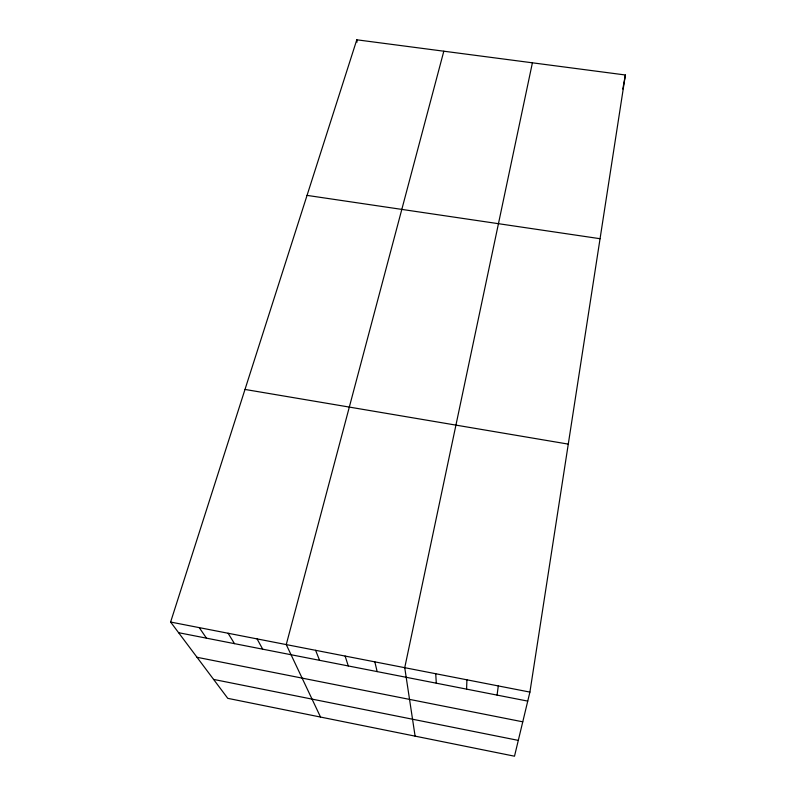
<?xml version="1.0" encoding="UTF-8"?>
<svg xmlns="http://www.w3.org/2000/svg" width="796" height="796" viewBox="0 0 796 796"><rect width="100%" height="100%" fill="white"/><g stroke="black" fill="none" stroke-linecap="round" stroke-linejoin="round"><path stroke-width="1.19" d="M466.585 689.127L466.914 679.814M497.072 695.097L498.306 685.933M529.907 692.092L625.387 74.993L356.797 39.8L170.613 622.044L227.775 698.341L514.505 756.2L529.907 692.092L170.613 622.044M622.81 89.052L625.387 74.993M532.405 62.814L404.736 667.685L415.104 736.141M443.82 51.203L286.252 644.591L320.529 717.057M307.047 195.388L600.055 238.71M244.999 389.443L568.274 444.118M178.602 632.701L527.738 701.107M197.02 657.287L522.763 721.823M213.597 679.416L518.305 740.389M199.259 627.626L206.463 638.163M228.084 633.248L234.492 643.646M257.078 638.899L262.69 649.178M315.594 650.312L319.574 660.322M345.126 656.063L348.27 665.944M374.836 661.854L377.145 671.595M356.797 39.8L357.046 42.168M435.73 673.734L436.298 683.187"/></g></svg>
